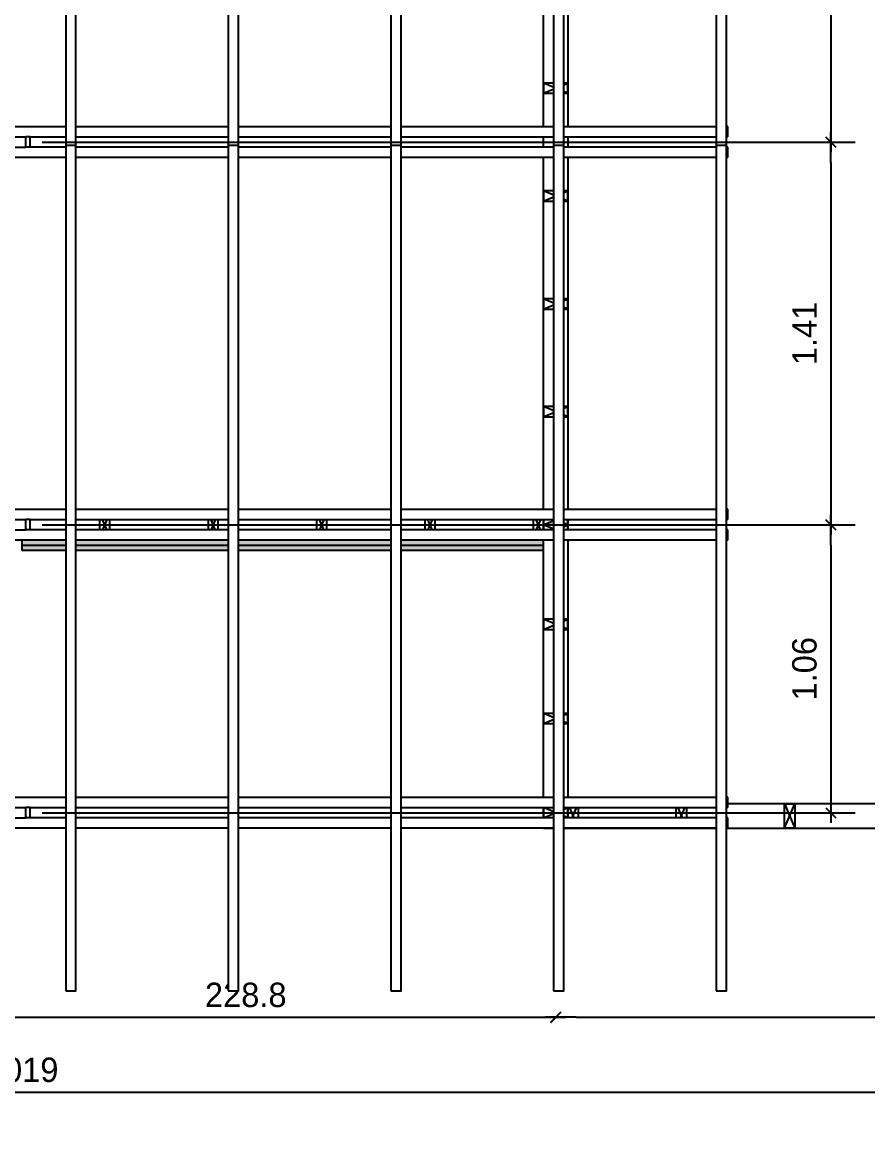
# Model space of a CAD drawing. Header units: millimetres. Extents: x 19458 to 19711, y 4351 to 4752.
# Drawn here: x 19490.369 to 19493.489, y 4514.672 to 4518.768 of the extents above; entities that cross this region are included whole.
import ezdxf

# ---------------------------------------------------------------- set-up
doc = ezdxf.new("R2010")
doc.units = ezdxf.units.MM
doc.set_wipeout_variables(frame=1)
for name, color, linetype in [('0 @ 0.5', 7, 'Continuous'), ('ALFAJIAS', 3, 'Continuous'), ('BOTAGUAS', 8, 'Continuous'), ('CLAVADORES', 1, 'Continuous'), ('cotas', 1, 'Continuous'), ('cotas @ 500', 1, 'Continuous'), ('PANELES PARED', 8, 'Continuous')]:
    doc.layers.add(name, color=color, linetype=linetype)
doc.styles.add('century gothic', font='GOTHIC.TTF')
doc.styles.add('COTAS SMC', font='GOTHIC.TTF')
doc.dimstyles.new('ANOTATIVE 100 SMCONSTRUCCIONES', dxfattribs={"dimscale": 0, "dimtxt": 0.18, "dimasz": 0.15, "dimexe": 0.18, "dimexo": 0.09, "dimgap": 0.1, "dimtad": 1, "dimzin": 0, "dimdsep": 46, "dimtxsty": 'century gothic', "dimblk1": 'FLECHA1', "dimblk2": 'FLECHA1', "dimsah": 1, "dimcen": 0.18, "dimdle": 0.075, "dimclrd": 1, "dimclre": 1, "dimclrt": 2, "dimaunit": 1, "dimadec": 0, "dimazin": 0, "dimtfac": 0.7499999999999999, "dimtix": 1, "dimtmove": 2, "dimatfit": 3, "dimfxl": 0.09, "dimtvp": 1.5, "dimtfill": 1, "dimtolj": 1, "dimtzin": 0, "dimarcsym": 0})
doc.dimstyles.new('ANOTATIVE CM SMCONSTRUCCIONES', dxfattribs={"dimscale": 0, "dimtxt": 0.18, "dimasz": 0.15, "dimexe": 0.18, "dimexo": 0.18, "dimgap": 0.07, "dimtad": 1, "dimdec": 1, "dimlfac": 100, "dimdsep": 46, "dimtxsty": 'century gothic', "dimblk1": 'FLECHA1', "dimblk2": 'FLECHA1', "dimsah": 1, "dimcen": 0.18, "dimdle": 0.075, "dimclrd": 1, "dimclre": 1, "dimclrt": 2, "dimaunit": 1, "dimadec": 0, "dimazin": 2, "dimtfac": 0.7499999999999999, "dimtdec": 1, "dimtix": 1, "dimtmove": 2, "dimatfit": 3, "dimfxl": 0.09, "dimtvp": 1.5, "dimtfill": 1, "dimtolj": 1, "dimtzin": 0, "dimarcsym": 0})
doc.dimstyles.new('PIES SMCONSTRUCCIONES', dxfattribs={"dimscale": 0, "dimtxt": 0.18, "dimasz": 0.2, "dimexe": 0.18, "dimexo": 0, "dimgap": 0.1, "dimtad": 1, "dimdec": 0, "dimlfac": 39.3700787, "dimzin": 0, "dimdsep": 46, "dimlunit": 4, "dimtxsty": 'COTAS SMC', "dimblk1": 'FLECHA1', "dimblk2": 'FLECHA1', "dimsah": 1, "dimcen": 0.2, "dimdle": 0.075, "dimclrd": 1, "dimclre": 1, "dimclrt": 2, "dimaunit": 1, "dimadec": 0, "dimazin": 0, "dimtfac": 0.75, "dimtdec": 0, "dimtix": 1, "dimtmove": 2, "dimatfit": 3, "dimfxl": 0.09, "dimtvp": 1.5, "dimtfill": 1, "dimtolj": 1, "dimtzin": 0, "dimarcsym": 0})
pattern_1 = [(0, (31.14303433309414, 0.156), (0, 0.2), [0.04000000000000001, -0.16]), (8.9726, (31.14503433309414, 0.048), (1.200000005876015, 0.1999995251177433), [0.0384708, -3.8086058]), (5.710499999999999, (31.14303433309414, 0.06), (1.800000034755268, 0.1999971014400811), [0.0401996, -1.9697752]), (344.5779, (31.14303433309414, 0.12), (2.199999903889306, -0.599997467763363), [0.06016640000000001, -5.9564754]), (353.6599, (31.14703433309414, 0.186), (0.2000000632075727, 4.085989627061748e-07), [0.0362216, -1.7748552]), (345.0686, (31.15303433309414, 0.072), (0.7999999983166444, -0.1999996738791564), [0.0310484, -3.0737864]), (348.6901, (31.08303433309414, 0.188), (0.2000000583016778, 7.413252083865452e-08), [0.0815844, -0.9382194]), (5.710499999999999, (31.14503433309414, 0.03), (1.800000034755268, 0.1999971014400811), [0.0200998, -1.989875]), (0, (31.14303433309414, 0.114), (0, 0.2), [0.02, -0.18]), (0, (31.10303433309414, 0.138), (0, 0.2), [0.06, -0.14]), (11.3099, (31.14303433309414, 0.168), (0.7999999543300329, 0.1999994872092054), [0.020396, -0.9994078000000001]), (2.726300000000001, (31.12303433309414, 0.094), (4.000000058994694, 0.1999992035454403), [0.0420476, -4.162711600000001]), (352.4054, (31.13303433309414, 0.08800000000000001), (1.599999971597214, -0.1999987367102976), [0.0302654, -2.9962834]), (0, (31.12303433309414, 0.012), (0, 0.2), [0.04000000000000001, -0.16]), (358.8309, (31.10303433309414, 0.002), (0.2000000366479377, 1.536034513610618e-07), [0.09802040000000001, -9.70402]), (0, (31.10303433309414, 0.152), (0, 0.2), [0.02, -0.18]), (0, (31.12303433309414, 0.168), (0, 0.2), [0.02, -0.18]), (0, (31.03303433309414, 0.186), (0, 0.2), [0.03, -0.17]), (350.5377, (31.08703433309414, 0.196), (0.2000000154436844, 7.752063945765109e-08), [0.06082759999999998, -1.155724799999999]), (0, (31.02303433309414, 0.196), (0, 0.2), [0.04000000000000001, -0.16]), (0, (31.00103433309414, 0.016), (0, 0.2), [0.022, -0.178]), (0, (31.10303433309414, 0.026), (0, 0.2), [0.02, -0.18]), (0, (31.00103433309414, 0.032), (0, 0.2), [0.042, -0.158]), (5.4403, (31.10303433309414, 0.044), (1.999999940230268, 0.1999989567139906), [0.04218999999999998, -4.176814399999997]), (0, (31.10503433309414, 0.06), (0, 0.2), [0.03800000000000001, -0.162]), (0, (31.00103433309414, 0.064), (0, 0.2), [0.022, -0.178]), (358.8309, (31.02503433309414, 0.096), (0.2000000366479377, 1.536034513610618e-07), [0.09802040000000001, -9.70402]), (0, (31.04303433309414, 0.114), (0, 0.2), [0.02, -0.18]), (0, (31.02303433309414, 0.12), (0, 0.2), [0.02, -0.18]), (0, (31.10303433309414, 0.12), (0, 0.2), [0.04000000000000001, -0.16]), (0, (31.06303433309414, 0.124), (0, 0.2), [0.02, -0.18]), (0, (31.02303433309414, 0.148), (0, 0.2), [0.04000000000000001, -0.16]), (19.6538, (31.07703433309414, 0.064), (2.200000050424423, 0.7999989149399482), [0.0297322, -2.9434812]), (11.3099, (31.04303433309414, 0.12), (0.7999999543300329, 0.1999994872092054), [0.020396, -0.9994078000000001]), (11.3099, (31.12303433309414, 0.11), (0.7999999543300329, 0.1999994872092054), [0.020396, -0.9994078000000001]), (5.710499999999999, (31.06303433309414, 0.186), (1.800000034755268, 0.1999971014400811), [0.0200998, -1.989875]), (349.6952, (31.00103433309414, 0.2), (1.19999999539557, -0.1999989393302705), [0.0223606, -2.213707]), (348.6901, (31.02303433309414, 0.016), (0.2000000583016778, 7.413252083865452e-08), [0.020396, -0.9994078000000001]), (90, (31.04303433309414, 0.012), (-0.2, 1.224646799147353e-17), [0, -0.2]), (346.6076, (31.00103433309414, 0.124), (3.400000044993809, -0.7999939065965311), [0.04317399999999997, -4.274230799999997]), (11.3099, (31.12303433309414, 0.152), (0.7999999543300329, 0.1999994872092054), [0.020396, -0.9994078000000001]), (10.3048, (31.12303433309414, 0.026), (0.9999999576061548, 0.1999992088681574), [0.0223606, -2.213707]), (348.6901, (31.06303433309414, 0.114), (0.2000000583016778, 7.413252083865452e-08), [0.020396, -0.9994078000000001]), (348.6901, (31.08303433309414, 0.124), (0.2000000583016778, 7.413252083865452e-08), [0.020396, -0.9994078000000001]), (341.5651, (31.00103433309414, 0.104), (0.1999999582471591, 2.336696655391713e-07), [0.02529820000000001, -0.6071572000000001]), (345.9638, (31.02303433309414, 0.172), (0.1999999211458298, 2.48745877401424e-07), [0.0824622, -0.7421588000000001]), (343.3008, (31.06303433309414, 0.186), (1.399999991533441, -0.3999987464096421), [0.06264180000000001, -2.025419]), (0, (31.06303433309414, 0.196), (0, 0.2), [0.024, -0.176]), (345.9638, (31.04303433309414, 0.032), (0.1999999211458298, 2.48745877401424e-07), [0.0824622, -0.7421588000000001]), (345.9638, (31.02303433309414, 0.04600000000000001), (0.1999999211458298, 2.48745877401424e-07), [0.0824622, -0.7421588000000001]), (345.9638, (31.02303433309414, 0.064), (0.1999999211458298, 2.48745877401424e-07), [0.0824622, -0.7421588000000001]), (349.6952, (31.00103433309414, 0.152), (1.19999999539557, -0.1999989393302705), [0.0223606, -2.213707]), (345.9638, (31.06303433309414, 0.148), (0.1999999211458298, 2.48745877401424e-07), [0.041231, -0.78339]), (349.6952, (31.00103433309414, 0.08800000000000001), (1.19999999539557, -0.1999989393302705), [0.0223606, -2.213707]), (357.6141, (31.10503433309414, 0.074), (0.1999999891848493, 2.452822411999623e-07), [0.04804159999999998, -4.756122999999997]), (349.6952, (31.08303433309414, 0.11), (1.19999999539557, -0.1999989393302705), [0.0223606, -2.213707]), (12.5288, (31.10503433309414, 0.106), (0.8000000956949306, 0.1999998607468065), [0.018439, -1.8254698]), (349.5626, (31.00103433309414, 0.07800000000000001), (2.199999936494009, -0.3999970687046518), [0.07727880000000001, -7.650591]), (351.8699, (31.07703433309414, 0.064), (0.1999998921841651, -4.835099234323792e-08), [0.0282842, -1.3859292]), (4.7636, (31.02303433309414, 0.084), (2.199999989954753, 0.1999982899233011), [0.04816639999999998, -2.360152399999998]), (0, (31.07103433309414, 0.08800000000000001), (0, 0.2), [0.062, -0.138]), (344.7449, (31.00103433309414, 0.178), (0.7999999424282382, -0.1999996642887572), [0.02280359999999999, -2.257547199999999]), (350.5377, (31.04303433309414, 0.012), (0.2000000154436844, 7.752063945765109e-08), [0.06082759999999998, -1.155724799999999]), (340.0169, (31.00103433309414, 0.05400000000000001), (0.599999976080897, -0.199999864879762), [0.0234094, -2.3175304]), (0, (31.16303433309414, 0.172), (0, 0.2), [0.01, -0.19]), (0, (31.16303433309414, 0.084), (0, 0.2), [0.02, -0.18]), (11.3099, (31.16303433309414, 0.012), (0.7999999543300329, 0.1999994872092054), [0.020396, -0.9994078000000001]), (0, (31.16503433309414, 0.032), (0, 0.2), [0.036, -0.164]), (343.3008, (31.16303433309414, 0.138), (1.399999991533441, -0.3999987464096421), [0.0208806, -2.0671802]), (348.0207, (31.16503433309414, 0.096), (3.79999992225112, -0.8002195416063549), [0.0368014, -6.7101288]), (90, (31.16303433309414, 0.012), (-0.2, 1.224646799147353e-17), [0, -0.2]), (0, (31.18303433309414, 0.016), (0, 0.2), [0.018, -0.182]), (0, (31.18303433309414, 0.05400000000000001), (0, 0.2), [0.018, -0.182]), (0, (31.18303433309414, 0.064), (0, 0.2), [0.018, -0.182]), (336.0376, (31.18303433309414, 0.132), (1.40000000548613, -0.5999973303432905), [0.0196978, -1.9500724]), (348.5163, (31.18303433309414, 0.156), (0.9999999967737594, -0.2000310941213914), [0.0183676, -13.043105]), (341.5651, (31.18303433309414, 0.084), (0.1999999582471591, 2.336696655391713e-07), [0.0189736, -0.6134816000000001]), (347.4712, (31.18303433309414, 0.182), (1.000000064081819, -0.1999999206089786), [0.01843899999999999, -1.825469799999999])]

# ---------------------------------------------------------------- blocks, each defined once
blk = doc.blocks.new('FLECHA1')
at = {"color": 4}
blk.add_line((-0.2461764230280465, -0.2480808452037593), (0.2480808452037602, 0.25), dxfattribs=at)
at = {"color": 1}
blk.add_line((-1, 0), (0.4961616904075186, 0), dxfattribs=at)
blk = doc.blocks.new('*D509')
at = {"layer": 'cotas', "color": 1, "lineweight": -2, "transparency": 16777216}
for p, q in [((19614.32603827352, 4625.844823780141), (19614.32603827352, 4700.844823780141)), ((19570.98360808013, 4550.844823780141), (19524.32603827352, 4550.844823780141)), ((19614.32603827352, 4548.429823780133), (19614.32603827352, 4550.844823780141)), ((19570.53385970888, 4548.429823780133), (19524.32603827352, 4548.429823780133)), ((19614.32603827352, 4473.429823780133), (19614.32603827352, 4398.429823780133))]:
    blk.add_line(p, q, dxfattribs=at)
at = {"layer": 'Defpoints', "color": 0, "transparency": 16777216}
for p in [(19614.32603827352, 4550.844823780141), (19615.98360808013, 4550.844823780141), (19615.53385970888, 4548.429823780133)]:
    blk.add_point(p, dxfattribs=at)
at = {"layer": 'cotas', "color": 1, "lineweight": -2, "transparency": 16777216, "xscale": 75, "yscale": 75, "zscale": 75}
for p, rotation in [((19614.32603827352, 4550.844823780141), 270), ((19614.32603827352, 4548.429823780133), 90)]:
    blk.add_blockref('FLECHA1', p, dxfattribs=dict(at, rotation=rotation))
at = {"layer": 'cotas', "color": 2, "transparency": 16777216, "insert": (19517.33759503763, 4549.637323780141), "char_height": 90, "attachment_point": 5, "rotation": 90, "style": 'century gothic', "bg_fill": 3, "box_fill_scale": 1.1, "bg_fill_color": 256, "bg_fill_true_color": 13158600, "bg_fill_transparency": 0}
blk.add_mtext('\\A1;2.42', dxfattribs=at)
blk = doc.blocks.new('*D564')
at = {"layer": 'cotas', "color": 1, "lineweight": -2, "transparency": 16777216}
for p, q in [((19620.01280604143, 4651.753346359425), (19620.01280604143, 4751.753346359425)), ((19620.41684630451, 4551.753346359425), (19530.01280604143, 4551.753346359425)), ((19620.01280604143, 4550.533346359425), (19620.01280604143, 4551.753346359425)), ((19620.41684630451, 4550.533346359425), (19530.01280604143, 4550.533346359425)), ((19620.01280604143, 4450.533346359425), (19620.01280604143, 4350.533346359425))]:
    blk.add_line(p, q, dxfattribs=at)
at = {"layer": 'Defpoints', "color": 0, "transparency": 16777216}
for p in [(19620.01280604143, 4551.753346359425), (19620.41684630451, 4551.753346359425), (19620.41684630451, 4550.533346359425)]:
    blk.add_point(p, dxfattribs=at)
at = {"layer": 'cotas', "color": 1, "lineweight": -2, "transparency": 16777216, "xscale": 100, "yscale": 100, "zscale": 100}
for p, rotation in [((19620.01280604143, 4551.753346359425), 270), ((19620.01280604143, 4550.533346359425), 90)]:
    blk.add_blockref('FLECHA1', p, dxfattribs=dict(at, rotation=rotation))
at = {"layer": 'cotas', "color": 2, "transparency": 16777216, "insert": (19523.88092296869, 4551.143346359429), "char_height": 90, "attachment_point": 5, "rotation": 90, "style": 'COTAS SMC', "bg_fill": 3, "box_fill_scale": 1.1, "bg_fill_color": 256, "bg_fill_true_color": 13158600, "bg_fill_transparency": 0}
blk.add_mtext("\\A1;4'", dxfattribs=at)
blk = doc.blocks.new('*D121')
at = {"color": 1, "lineweight": -2, "transparency": 16777216}
for p, q in [((19490.04979437508, 4515.099400270226), (19490.04979437508, 4515.004579614828)), ((19490.12479437508, 4515.094579614828), (19492.26230952074, 4515.094579614828))]:
    blk.add_line(p, q, dxfattribs=at)
at = {"layer": 'Defpoints', "color": 0, "transparency": 16777216}
for p in [(19490.04979437508, 4515.189400270227), (19492.33730952074, 4515.094579614828), (19492.33730952074, 4515.094579614828)]:
    blk.add_point(p, dxfattribs=at)
at = {"color": 1, "lineweight": -2, "transparency": 16777216, "xscale": 0.075, "yscale": 0.075, "zscale": 0.075, "rotation": 180}
blk.add_blockref('FLECHA1', (19490.04979437508, 4515.094579614828), dxfattribs=at)
at = {"color": 1, "lineweight": -2, "transparency": 16777216, "xscale": 0.075, "yscale": 0.075, "zscale": 0.075}
blk.add_blockref('FLECHA1', (19492.33730952074, 4515.094579614828), dxfattribs=at)
at = {"color": 2, "transparency": 16777216, "insert": (19491.19355194791, 4515.176843380974), "char_height": 0.09, "attachment_point": 5, "style": 'century gothic', "bg_fill": 3, "box_fill_scale": 1.1, "bg_fill_color": 256, "bg_fill_true_color": 13158600, "bg_fill_transparency": 0}
blk.add_mtext('\\A1;228.8', dxfattribs=at)
blk = doc.blocks.new('*D122')
at = {"color": 1, "lineweight": -2, "transparency": 16777216}
for p, q in [((19495.46350952074, 4515.116889106086), (19495.46350952074, 4515.004579614828)), ((19492.41230952074, 4515.094579614828), (19495.38850952074, 4515.094579614828))]:
    blk.add_line(p, q, dxfattribs=at)
at = {"layer": 'Defpoints', "color": 0, "transparency": 16777216}
for p in [(19495.46350952074, 4515.206889106086), (19492.33730952074, 4515.094579614828), (19495.46350952074, 4515.094579614828)]:
    blk.add_point(p, dxfattribs=at)
at = {"color": 1, "lineweight": -2, "transparency": 16777216, "xscale": 0.075, "yscale": 0.075, "zscale": 0.075, "rotation": 180}
blk.add_blockref('FLECHA1', (19492.33730952074, 4515.094579614828), dxfattribs=at)
at = {"color": 1, "lineweight": -2, "transparency": 16777216, "xscale": 0.075, "yscale": 0.075, "zscale": 0.075}
blk.add_blockref('FLECHA1', (19495.46350952074, 4515.094579614828), dxfattribs=at)
at = {"color": 2, "transparency": 16777216, "insert": (19493.90040952074, 4515.176843380974), "char_height": 0.09, "attachment_point": 5, "style": 'century gothic', "bg_fill": 3, "box_fill_scale": 1.1, "bg_fill_color": 256, "bg_fill_true_color": 13158600, "bg_fill_transparency": 0}
blk.add_mtext('\\A1;312.6', dxfattribs=at)
blk = doc.blocks.new('*D123')
at = {"color": 1, "lineweight": -2, "transparency": 16777216}
for p, q in [((19495.46350952074, 4515.149429924179), (19495.46350952074, 4514.727853443082)), ((19485.27360966317, 4515.089064441785), (19485.27360966317, 4514.727853443082)), ((19485.34860966318, 4514.817853443082), (19495.38850952074, 4514.817853443082))]:
    blk.add_line(p, q, dxfattribs=at)
at = {"layer": 'Defpoints', "color": 0, "transparency": 16777216}
for p in [(19495.46350952074, 4515.23942992418), (19485.27360966317, 4515.179064441785), (19495.46350952074, 4514.817853443082)]:
    blk.add_point(p, dxfattribs=at)
at = {"color": 1, "lineweight": -2, "transparency": 16777216, "xscale": 0.075, "yscale": 0.075, "zscale": 0.075, "rotation": 180}
blk.add_blockref('FLECHA1', (19485.27360966317, 4514.817853443082), dxfattribs=at)
at = {"color": 1, "lineweight": -2, "transparency": 16777216, "xscale": 0.075, "yscale": 0.075, "zscale": 0.075}
blk.add_blockref('FLECHA1', (19495.46350952074, 4514.817853443082), dxfattribs=at)
at = {"color": 2, "transparency": 16777216, "insert": (19490.36855959196, 4514.900117209228), "char_height": 0.09, "attachment_point": 5, "style": 'century gothic', "bg_fill": 3, "box_fill_scale": 1.1, "bg_fill_color": 256, "bg_fill_true_color": 13158600, "bg_fill_transparency": 0}
blk.add_mtext('\\A1;1019', dxfattribs=at)
blk = doc.blocks.new('B08')
blk.add_wipeout([(19476.21083919416, 4516.817530782436), (19476.210839194166, 4516.957530782435), (19474.28708926541, 4516.957530782435), (19474.28708926541, 4516.817530782436)]).dxf.layer = 'BOTAGUAS'
at = {"layer": 'BOTAGUAS'}
h = blk.add_hatch(dxfattribs=at)
h.set_pattern_fill('MADERA_03', color=250, scale=0.2, pattern_type=2)
h.set_pattern_definition(pattern_1)
h.paths.add_polyline_path([(19476.21083919415, 4516.817530782436), (19476.21083919416, 4516.957530782435), (19474.28708926541, 4516.957530782435), (19474.28708926541, 4516.817530782436)])
blk.add_line((19476.21083919415, 4516.837530782436), (19474.28708926541, 4516.837530782436), dxfattribs=at)
blk.add_lwpolyline([(19476.21083919415, 4516.817530782436), (19476.21083919416, 4516.957530782435), (19474.28708926541, 4516.957530782435), (19474.28708926541, 4516.817530782436)], close=True, dxfattribs=at)
blk = doc.blocks.new('PZ1')
at = {"layer": 'PANELES PARED'}
for p, q in [((19503.98628788956, 4507.84946033416), (19504.02428788956, 4507.759460334159)), ((19503.98628788956, 4507.759460334159), (19504.02428788956, 4507.84946033416))]:
    blk.add_line(p, q, dxfattribs=at)
blk.add_lwpolyline([(19503.98628788956, 4507.759460334159), (19504.02428788956, 4507.759460334159), (19504.02428788956, 4507.84946033416), (19503.98628788956, 4507.84946033416)], close=True, dxfattribs=at)
blk = doc.blocks.new('NJMH')
blk.add_wipeout([(19505.592402477072, 4524.607730853909), (19508.82900652229, 4524.607730853903), (19508.82900652229, 4524.517730853903), (19505.592402477072, 4524.517730853909)]).dxf.layer = 'PANELES PARED'
at = {"layer": 'PANELES PARED'}
blk.add_line((19508.47958872643, 4524.517730853904), (19508.47958872643, 4524.607730853904), dxfattribs=at)
blk.add_lwpolyline([(19505.59240247707, 4524.607730853909), (19508.82900652229, 4524.607730853903), (19508.82900652229, 4524.517730853903), (19505.59240247707, 4524.517730853909)], close=True, dxfattribs=at)
for p in [(1.606114587506454, 16.7582705197492), (2.006114587446064, 16.7582705197492), (2.406114587443881, 16.7582705197492), (2.806114587445336, 16.7582705197492), (3.206114587446791, 16.7582705197492), (3.606114587448246, 16.7582705197492)]:
    blk.add_blockref('PZ1', p)
blk = doc.blocks.new('20')
blk.add_wipeout([(19522.83618437958, 4517.822053473892), (19525.661197900503, 4517.822053473894), (19525.661197900503, 4517.732053473893), (19522.83618437958, 4517.732053473892)]).dxf.layer = 'PANELES PARED'
at = {"layer": 'PANELES PARED'}
blk.add_lwpolyline([(19522.83618437958, 4517.822053473892), (19525.6611979005, 4517.822053473893), (19525.6611979005, 4517.732053473893), (19522.83618437958, 4517.732053473892)], close=True, dxfattribs=at)
for p in [(18.84989649001363, 9.972593139732453), (19.24803934715601, 9.972593139732453), (19.64618220429838, 9.972593139732453), (20.04432506144076, 9.972593139732453), (20.44246791858313, 9.972593139732453), (20.84061077572551, 9.972593139732453), (21.23875363286788, 9.972593139732453), (21.63691001093321, 9.972593139733362)]:
    blk.add_blockref('PZ1', p)
blk = doc.blocks.new('NJM')
blk.add_wipeout([(19518.576761455857, 4524.98519534539), (19519.69674793494, 4524.985195345384), (19519.69674793494, 4524.895195345384), (19518.576761455857, 4524.89519534539)]).dxf.layer = 'PANELES PARED'
at = {"layer": 'PANELES PARED'}
blk.add_lwpolyline([(19518.57676145586, 4524.98519534539), (19519.69674793494, 4524.985195345384), (19519.69674793494, 4524.895195345384), (19518.57676145586, 4524.89519534539)], close=True, dxfattribs=at)
for p in [(14.5904735662989, 17.13573501123028), (14.62847356629936, 17.13573501123028), (14.97647356630114, 17.13573501123028), (15.32447356630291, 17.13573501123028), (15.6724600453781, 17.13573501123028)]:
    blk.add_blockref('PZ1', p)
blk = doc.blocks.new('B02')
blk.add_wipeout([(19443.98301116678, 4515.74254430337), (19444.123011166776, 4515.882544303369), (19445.64111116678, 4515.882544303369), (19445.64111116678, 4515.74254430337)]).dxf.layer = 'BOTAGUAS'
at = {"layer": 'BOTAGUAS'}
h = blk.add_hatch(dxfattribs=at)
h.set_pattern_fill('MADERA_03', color=250, scale=0.2, pattern_type=2)
h.set_pattern_definition(pattern_1)
h.paths.add_polyline_path([(19443.98301116678, 4515.74254430337), (19444.12301116678, 4515.882544303369), (19445.64111116678, 4515.882544303369), (19445.64111116678, 4515.74254430337)])
blk.add_line((19444.00301116678, 4515.76254430337), (19445.64111116678, 4515.76254430337), dxfattribs=at)
blk.add_lwpolyline([(19443.98301116678, 4515.74254430337), (19444.12301116678, 4515.882544303369), (19445.64111116678, 4515.882544303369), (19445.64111116678, 4515.74254430337)], close=True, dxfattribs=at)
blk = doc.blocks.new('B03')
blk.add_wipeout([(19447.24921116681, 4516.867530782403), (19447.299211166785, 4516.867530782403), (19447.29921116678, 4515.742544303372), (19447.15921116678, 4515.882544303371), (19447.159211166785, 4516.912530782434), (19447.2492111668, 4516.912530782416)]).dxf.layer = 'BOTAGUAS'
at = {"layer": 'BOTAGUAS'}
h = blk.add_hatch(dxfattribs=at)
h.set_pattern_fill('MADERA_03', color=250, scale=0.2, angle=90, pattern_type=2)
h.set_pattern_definition([(90, (12.6586610591175, 0.142), (-0.2, 1.224646799147353e-17), [0.04000000000000001, -0.16]), (98.9726, (12.7666610591175, 0.144), (-0.1999995251177432, 1.200000005876015), [0.0384708, -3.8086058]), (95.71049999999995, (12.7546610591175, 0.142), (-0.199997101440081, 1.800000034755268), [0.0401996, -1.9697752]), (74.5779, (12.6946610591175, 0.142), (0.5999974677633632, 2.199999903889306), [0.06016640000000001, -5.9564754]), (83.6599, (12.6286610591175, 0.146), (-4.085989626939283e-07, 0.2000000632075727), [0.0362216, -1.7748552]), (75.06859999999999, (12.7426610591175, 0.152), (0.1999996738791565, 0.7999999983166444), [0.0310484, -3.0737864]), (78.6901, (12.6266610591175, 0.08200000000000002), (-7.413252082640805e-08, 0.2000000583016778), [0.0815844, -0.9382194]), (95.71049999999995, (12.7846610591175, 0.144), (-0.199997101440081, 1.800000034755268), [0.0200998, -1.989875]), (90, (12.7006610591175, 0.142), (-0.2, 1.224646799147353e-17), [0.02, -0.18]), (90, (12.6766610591175, 0.102), (-0.2, 1.224646799147353e-17), [0.06, -0.14]), (101.3098999999999, (12.6466610591175, 0.142), (-0.1999994872092053, 0.7999999543300329), [0.020396, -0.9994078]), (92.72629999999995, (12.7206610591175, 0.122), (-0.19999920354544, 4.000000058994694), [0.0420476, -4.1627116]), (82.4054, (12.7266610591175, 0.132), (0.1999987367102977, 1.599999971597214), [0.0302654, -2.9962834]), (90, (12.8026610591175, 0.122), (-0.2, 1.224646799147353e-17), [0.04000000000000001, -0.16]), (88.8309, (12.8126610591175, 0.102), (-1.536034513488153e-07, 0.2000000366479377), [0.09802040000000001, -9.70402]), (90, (12.6626610591175, 0.102), (-0.2, 1.224646799147353e-17), [0.02, -0.18]), (90, (12.6466610591175, 0.122), (-0.2, 1.224646799147353e-17), [0.02, -0.18]), (90, (12.6286610591175, 0.03200000000000001), (-0.2, 1.224646799147353e-17), [0.03, -0.17]), (80.5377, (12.6186610591175, 0.08600000000000002), (-7.752063944540462e-08, 0.2000000154436844), [0.06082760000000001, -1.1557248]), (90, (12.6186610591175, 0.02200000000000001), (-0.2, 1.224646799147353e-17), [0.04000000000000001, -0.16]), (90, (12.7986610591175, 9.797174393178825e-19), (-0.2, 1.224646799147353e-17), [0.022, -0.178]), (90, (12.7886610591175, 0.102), (-0.2, 1.224646799147353e-17), [0.02, -0.18]), (90, (12.7826610591175, 1.959434878635765e-18), (-0.2, 1.224646799147353e-17), [0.042, -0.158]), (95.44029999999994, (12.7706610591175, 0.102), (-0.1999989567139905, 1.999999940230268), [0.04219, -4.1768144]), (90, (12.7546610591175, 0.104), (-0.2, 1.224646799147353e-17), [0.03800000000000001, -0.162]), (90, (12.7506610591175, 3.91886975727153e-18), (-0.2, 1.224646799147353e-17), [0.022, -0.178]), (88.8309, (12.7186610591175, 0.02400000000000001), (-1.536034513488153e-07, 0.2000000366479377), [0.09802040000000001, -9.70402]), (90, (12.7006610591175, 0.04200000000000001), (-0.2, 1.224646799147353e-17), [0.02, -0.18]), (90, (12.6946610591175, 0.02200000000000001), (-0.2, 1.224646799147353e-17), [0.02, -0.18]), (90, (12.6946610591175, 0.102), (-0.2, 1.224646799147353e-17), [0.04000000000000001, -0.16]), (90, (12.6906610591175, 0.06200000000000001), (-0.2, 1.224646799147353e-17), [0.02, -0.18]), (90, (12.6666610591175, 0.02200000000000001), (-0.2, 1.224646799147353e-17), [0.04000000000000001, -0.16]), (109.6538, (12.7506610591175, 0.07600000000000001), (-0.7999989149399481, 2.200000050424423), [0.0297322, -2.9434812]), (101.3098999999999, (12.6946610591175, 0.04200000000000001), (-0.1999994872092053, 0.7999999543300329), [0.020396, -0.9994078]), (101.3098999999999, (12.7046610591175, 0.122), (-0.1999994872092053, 0.7999999543300329), [0.020396, -0.9994078]), (95.71049999999995, (12.6286610591175, 0.06200000000000001), (-0.199997101440081, 1.800000034755268), [0.0200998, -1.989875]), (79.6952, (12.6146610591175, 1.224646799147353e-17), (0.1999989393302706, 1.19999999539557), [0.02236059999999999, -2.213706999999999]), (78.6901, (12.7986610591175, 0.022), (-7.413252082640805e-08, 0.2000000583016778), [0.020396, -0.9994078000000001]), (180, (12.8026610591175, 0.042), (-2.449293598294707e-17, -0.2), [0, -0.2]), (76.60759999999999, (12.6906610591175, 7.59281015471359e-18), (0.7999939065965314, 3.400000044993809), [0.043174, -4.274230800000001]), (101.3098999999999, (12.6626610591175, 0.122), (-0.1999994872092053, 0.7999999543300329), [0.020396, -0.9994078]), (100.3048, (12.7886610591175, 0.122), (-0.1999992088681573, 0.9999999576061548), [0.0223606, -2.213707]), (78.6901, (12.7006610591175, 0.06200000000000001), (-7.413252082640805e-08, 0.2000000583016778), [0.020396, -0.9994078000000001]), (78.6901, (12.6906610591175, 0.08200000000000002), (-7.413252082640805e-08, 0.2000000583016778), [0.020396, -0.9994078000000001]), (71.5651, (12.7106610591175, 6.368163355566237e-18), (-2.336696655269248e-07, 0.1999999582471591), [0.02529819999999999, -0.6071571999999996]), (75.96379999999999, (12.6426610591175, 0.02200000000000001), (-2.487458773891775e-07, 0.1999999211458298), [0.0824622, -0.7421588000000001]), (73.3008, (12.6286610591175, 0.06200000000000001), (0.3999987464096422, 1.399999991533441), [0.06264180000000001, -2.025419]), (90, (12.6186610591175, 0.06200000000000001), (-0.2, 1.224646799147353e-17), [0.024, -0.176]), (75.96379999999999, (12.7826610591175, 0.042), (-2.487458773891775e-07, 0.1999999211458298), [0.0824622, -0.7421588000000001]), (75.96379999999999, (12.7686610591175, 0.02200000000000001), (-2.487458773891775e-07, 0.1999999211458298), [0.0824622, -0.7421588000000001]), (75.96379999999999, (12.7506610591175, 0.02200000000000001), (-2.487458773891775e-07, 0.1999999211458298), [0.0824622, -0.7421588000000001]), (79.6952, (12.6626610591175, 9.307315673519885e-18), (0.1999989393302706, 1.19999999539557), [0.02236059999999999, -2.213706999999999]), (75.96379999999999, (12.6666610591175, 0.06200000000000001), (-2.487458773891775e-07, 0.1999999211458298), [0.041231, -0.78339]), (79.6952, (12.7266610591175, 5.388445916248355e-18), (0.1999989393302706, 1.19999999539557), [0.02236059999999999, -2.213706999999999]), (87.6141, (12.7406610591175, 0.104), (-2.452822411877158e-07, 0.1999999891848493), [0.04804159999999998, -4.756122999999997]), (79.6952, (12.7046610591175, 0.082), (0.1999989393302706, 1.19999999539557), [0.02236059999999999, -2.213706999999999]), (102.5287999999999, (12.7086610591175, 0.104), (-0.1999998607468065, 0.8000000956949306), [0.018439, -1.8254698]), (79.5626, (12.7366610591175, 4.776122516674678e-18), (0.3999970687046519, 2.199999936494009), [0.07727880000000001, -7.650591]), (81.86989999999999, (12.7506610591175, 0.07600000000000001), (4.835099235548439e-08, 0.1999998921841651), [0.0282842, -1.3859292]), (94.76359999999994, (12.7306610591175, 0.02200000000000001), (-0.1999982899233009, 2.199999989954753), [0.04816640000000001, -2.3601524]), (90, (12.7266610591175, 0.06999999999999999), (-0.2, 1.224646799147353e-17), [0.062, -0.138]), (74.7449, (12.6366610591175, 1.089935651241144e-17), (0.1999996642887572, 0.7999999424282382), [0.0228036, -2.2575472]), (80.5377, (12.8026610591175, 0.042), (-7.752063944540462e-08, 0.2000000154436844), [0.06082760000000001, -1.1557248]), (70.0169, (12.7606610591175, 3.306546357697854e-18), (0.199999864879762, 0.599999976080897), [0.0234094, -2.3175304]), (90, (12.6426610591175, 0.162), (-0.2, 1.224646799147353e-17), [0.01, -0.19]), (90, (12.7306610591175, 0.162), (-0.2, 1.224646799147353e-17), [0.02, -0.18]), (101.3098999999999, (12.8026610591175, 0.162), (-0.1999994872092053, 0.7999999543300329), [0.020396, -0.9994078]), (90, (12.7826610591175, 0.164), (-0.2, 1.224646799147353e-17), [0.036, -0.164]), (73.3008, (12.6766610591175, 0.162), (0.3999987464096422, 1.399999991533441), [0.0208806, -2.0671802]), (78.0207, (12.7186610591175, 0.164), (0.8002195416063551, 3.79999992225112), [0.0368014, -6.7101288]), (180, (12.8026610591175, 0.162), (-2.449293598294707e-17, -0.2), [0, -0.2]), (90, (12.7986610591175, 0.182), (-0.2, 1.224646799147353e-17), [0.018, -0.182]), (90, (12.7606610591175, 0.182), (-0.2, 1.224646799147353e-17), [0.018, -0.182]), (90, (12.7506610591175, 0.182), (-0.2, 1.224646799147353e-17), [0.018, -0.182]), (66.03760000000001, (12.6826610591175, 0.182), (0.5999973303432906, 1.40000000548613), [0.0196978, -1.9500724]), (78.5163, (12.6586610591175, 0.182), (0.2000310941213914, 0.9999999967737594), [0.0183676, -13.043105]), (71.5651, (12.7306610591175, 0.182), (-2.336696655269248e-07, 0.1999999582471591), [0.01897359999999999, -0.6134815999999996]), (77.47120000000001, (12.6326610591175, 0.182), (0.1999999206089787, 1.000000064081819), [0.018439, -1.8254698])])
h.paths.add_polyline_path([(19447.24921116681, 4516.867530782403), (19447.29921116678, 4516.867530782403), (19447.29921116678, 4515.742544303372), (19447.15921116678, 4515.882544303371), (19447.15921116679, 4516.912530782434), (19447.2492111668, 4516.912530782416)])
blk.add_line((19447.27921116678, 4515.762544303372), (19447.27921116678, 4516.867530782403), dxfattribs=at)
blk.add_lwpolyline([(19447.24921116681, 4516.867530782403), (19447.29921116678, 4516.867530782403), (19447.29921116678, 4515.742544303372), (19447.15921116678, 4515.882544303371), (19447.15921116679, 4516.912530782434), (19447.2492111668, 4516.912530782416)], close=True, dxfattribs=at)
blk = doc.blocks.new('MJKU')
blk.add_wipeout([(19510.8290065223, 4524.607730853909), (19513.456774976785, 4524.607730853903), (19513.456774976785, 4524.517730853903), (19510.8290065223, 4524.517730853909)]).dxf.layer = 'PANELES PARED'
at = {"layer": 'PANELES PARED'}
blk.add_line((19513.10735718091, 4524.517730853904), (19513.10735718091, 4524.607730853904), dxfattribs=at)
blk.add_lwpolyline([(19510.8290065223, 4524.607730853909), (19513.45677497678, 4524.607730853903), (19513.45677497678, 4524.517730853903), (19510.8290065223, 4524.517730853909)], close=True, dxfattribs=at)
for p in [(6.842718632735341, 16.7582705197492), (7.242718632674951, 16.7582705197492), (7.642718632672768, 16.7582705197492), (8.042718632674223, 16.7582705197492), (8.442718632675678, 16.7582705197492), (8.842718632677133, 16.7582705197492)]:
    blk.add_blockref('PZ1', p)
blk = doc.blocks.new('RF01')
blk.add_wipeout([(19520.07550641353, 4524.9270703856955), (19520.07550641353, 4524.889070385696), (19521.283509758076, 4524.889070385696), (19521.283509758076, 4524.9270703856955)]).dxf.layer = 'ALFAJIAS'
for points in [[(19515.51467884457, 4524.965070385697), (19515.51467884457, 4524.927070385696), (19523.858565893475, 4524.927070385696), (19523.858565893475, 4524.965070385697)], [(19515.51467884457, 4524.889070385695), (19515.51467884457, 4524.851070385695), (19523.858565893475, 4524.851070385695), (19523.858565893475, 4524.889070385695)]]:
    blk.add_wipeout(points).dxf.layer = 'ALFAJIAS'
at = {"layer": 'ALFAJIAS'}
for p, q in [((19520.67193570893, 4524.965070385696), (19523.85315705286, 4524.965070385696)), ((19523.85315705286, 4524.965070385696), (19523.85315705286, 4524.927070385696)), ((19523.85856589348, 4524.965070385696), (19523.85315705286, 4524.965070385696)), ((19523.85856589348, 4524.927070385696), (19523.85856589348, 4524.965070385696)), ((19520.67193570893, 4524.927070385696), (19521.26836500433, 4524.927070385696)), ((19521.28350975807, 4524.927070385696), (19521.26836500433, 4524.927070385696)), ((19521.26836500433, 4524.889070385696), (19521.26836500433, 4524.927070385696)), ((19521.28350975807, 4524.889070385696), (19521.28350975807, 4524.927070385696)), ((19521.28350975807, 4524.927070385696), (19523.85315705286, 4524.927070385696)), ((19523.85856589348, 4524.927070385696), (19523.85315705286, 4524.927070385696)), ((19520.67193570893, 4524.889070385696), (19521.26836500433, 4524.889070385696)), ((19521.28350975807, 4524.889070385696), (19521.26836500433, 4524.889070385696)), ((19523.85315705286, 4524.889070385696), (19521.28350975807, 4524.889070385696)), ((19523.85315705286, 4524.889070385696), (19523.85315705286, 4524.851070385695)), ((19523.85856589348, 4524.889070385696), (19523.85315705286, 4524.889070385696)), ((19523.85856589348, 4524.851070385695), (19523.85856589348, 4524.889070385696)), ((19523.85315705286, 4524.851070385695), (19520.67193570893, 4524.851070385695)), ((19523.85856589348, 4524.851070385695), (19523.85315705286, 4524.851070385695))]:
    blk.add_line(p, q, dxfattribs=at)
blk = doc.blocks.new('CL01')
blk.add_wipeout([(19500.36027307072, 4517.080956105992), (19500.39827307072, 4517.080956105992), (19500.39827307072, 4520.202356114971), (19500.36027307072, 4520.202356114971)]).dxf.layer = 'CLAVADORES'
at = {"layer": 'CLAVADORES'}
blk.add_lwpolyline([(19500.36027307072, 4517.080956105992), (19500.39827307072, 4517.080956105992), (19500.39827307072, 4520.202356114971), (19500.36027307072, 4520.202356114971)], close=True, dxfattribs=at)
blk = doc.blocks.new('CL02')
blk.add_wipeout([(19499.37803008651, 4518.313944602296), (19499.41603008651, 4518.313944602296), (19499.41603008651, 4519.699544303367), (19499.37803008651, 4519.699544303367)]).dxf.layer = 'CLAVADORES'
at = {"layer": 'CLAVADORES'}
blk.add_lwpolyline([(19499.37803008651, 4518.313944602296), (19499.41603008651, 4518.313944602296), (19499.41603008651, 4519.699544303367), (19499.37803008651, 4519.699544303367)], close=True, dxfattribs=at)
blk = doc.blocks.new('*D784')
at = {"color": 1, "lineweight": -2, "transparency": 16777216}
for p, q in [((19490.44244057668, 4519.737544303367), (19493.44302853122, 4519.737544303367)), ((19493.35302853122, 4519.662544303367), (19493.35302853122, 4518.400037542907)), ((19490.44244057668, 4518.325037542907), (19493.44302853122, 4518.325037542907))]:
    blk.add_line(p, q, dxfattribs=at)
at = {"layer": 'Defpoints', "color": 0, "transparency": 16777216}
for p in [(19490.39744057669, 4519.737544303367), (19490.39744057669, 4518.325037542907), (19493.35302853122, 4518.325037542907)]:
    blk.add_point(p, dxfattribs=at)
at = {"color": 1, "lineweight": -2, "transparency": 16777216, "xscale": 0.075, "yscale": 0.075, "zscale": 0.075}
for p, rotation in [((19493.35302853122, 4519.737544303367), 90), ((19493.35302853122, 4518.325037542907), 270)]:
    blk.add_blockref('FLECHA1', p, dxfattribs=dict(at, rotation=rotation))
at = {"color": 2, "transparency": 16777216, "insert": (19493.25604008799, 4519.031290923141), "char_height": 0.09, "attachment_point": 5, "rotation": 90, "style": 'century gothic', "bg_fill": 3, "box_fill_scale": 1.1, "bg_fill_color": 256, "bg_fill_true_color": 13158600, "bg_fill_transparency": 0}
blk.add_mtext('\\A1;1.41', dxfattribs=at)
blk = doc.blocks.new('*D785')
at = {"color": 1, "lineweight": -2, "transparency": 16777216}
for p, q in [((19490.44244057668, 4518.325037542907), (19493.44302853122, 4518.325037542907)), ((19493.35302853122, 4518.250037542907), (19493.35302853122, 4516.987530782446)), ((19490.44244057668, 4516.912530782446), (19493.44302853122, 4516.912530782446))]:
    blk.add_line(p, q, dxfattribs=at)
at = {"layer": 'Defpoints', "color": 0, "transparency": 16777216}
for p in [(19490.39744057669, 4518.325037542907), (19490.39744057669, 4516.912530782446), (19493.35302853122, 4516.912530782446)]:
    blk.add_point(p, dxfattribs=at)
at = {"color": 1, "lineweight": -2, "transparency": 16777216, "xscale": 0.075, "yscale": 0.075, "zscale": 0.075}
for p, rotation in [((19493.35302853122, 4518.325037542907), 90), ((19493.35302853122, 4516.912530782446), 270)]:
    blk.add_blockref('FLECHA1', p, dxfattribs=dict(at, rotation=rotation))
at = {"color": 2, "transparency": 16777216, "insert": (19493.25604008799, 4517.618784162681), "char_height": 0.09, "attachment_point": 5, "rotation": 90, "style": 'century gothic', "bg_fill": 3, "box_fill_scale": 1.1, "bg_fill_color": 256, "bg_fill_true_color": 13158600, "bg_fill_transparency": 0}
blk.add_mtext('\\A1;1.41', dxfattribs=at)
blk = doc.blocks.new('*D786')
at = {"color": 1, "lineweight": -2, "transparency": 16777216}
for p, q in [((19490.44244057668, 4516.912530782446), (19493.44302853122, 4516.912530782446)), ((19493.35302853122, 4516.837530782446), (19493.35302853122, 4515.924544593318)), ((19490.44244057668, 4515.849544593319), (19493.44302853122, 4515.849544593319))]:
    blk.add_line(p, q, dxfattribs=at)
at = {"layer": 'Defpoints', "color": 0, "transparency": 16777216}
for p in [(19490.39744057669, 4516.912530782446), (19490.39744057669, 4515.849544593319), (19493.35302853122, 4515.849544593319)]:
    blk.add_point(p, dxfattribs=at)
at = {"color": 1, "lineweight": -2, "transparency": 16777216, "xscale": 0.075, "yscale": 0.075, "zscale": 0.075}
for p, rotation in [((19493.35302853122, 4516.912530782446), 90), ((19493.35302853122, 4515.849544593319), 270)]:
    blk.add_blockref('FLECHA1', p, dxfattribs=dict(at, rotation=rotation))
at = {"color": 2, "transparency": 16777216, "insert": (19493.25576476508, 4516.381037687886), "char_height": 0.09, "attachment_point": 5, "rotation": 90, "style": 'century gothic', "bg_fill": 3, "box_fill_scale": 1.1, "bg_fill_color": 256, "bg_fill_true_color": 13158600, "bg_fill_transparency": 0}
blk.add_mtext('\\A1;1.06', dxfattribs=at)
blk = doc.blocks.new('*U796')
at = {"layer": 'cotas @ 500'}
dim = blk.add_linear_dim(base=(19614.32603827352, 4550.844823780141), p1=(19615.53385970888, 4548.429823780133), p2=(19615.98360808013, 4550.844823780141), angle=90, dimstyle='ANOTATIVE 100 SMCONSTRUCCIONES', override={"dimscale": 500, "dimtix": 1, "dimtofl": 1, "dimtmove": 1, "dimatfit": 1}, dxfattribs=at)
dim.commit()
dim.dimension.update_dxf_attribs({"geometry": '*D509', "text_midpoint": (19517.33759503763, 4549.637323780141)})
blk = doc.blocks.new('*U798')
at = {"layer": 'cotas @ 500'}
dim = blk.add_linear_dim(base=(19620.01280604143, 4551.753346359425), p1=(19620.41684630451, 4550.533346359425), p2=(19620.41684630451, 4551.753346359425), angle=90, dimstyle='PIES SMCONSTRUCCIONES', override={"dimscale": 500, "dimtix": 1, "dimtofl": 1, "dimtmove": 2, "dimatfit": 3}, dxfattribs=at)
dim.commit()
dim.dimension.update_dxf_attribs({"geometry": '*D564', "text_midpoint": (19523.88092296869, 4551.143346359429)})

msp = doc.modelspace()

# ---------------------------------------------------------------- block references
msp.add_blockref('B02', (48.25929874608119, -9.287141438107938e-07))

# ---------------------------------------------------------------- next in the draw order: block references
at = {"xscale": -1}
msp.add_blockref('B03', (38939.54152107968, -9.287077773478813e-07), dxfattribs=at)

# ---------------------------------------------------------------- next in the draw order: block references
at = {"layer": 'cotas'}
msp.add_blockref('*U796', (0, 0), dxfattribs=at)

# ---------------------------------------------------------------- next in the draw order: block references
msp.add_blockref('*U798', (0, 0), dxfattribs=at)

# ---------------------------------------------------------------- next in the draw order: block references
at = {"rotation": 90}
msp.add_blockref('20', (24010.11436299452, -15005.92365359671), dxfattribs=at)

# ---------------------------------------------------------------- next in the draw order: dimensions: what is measured, and where the dimension line sits
at = {"layer": '0 @ 0.5'}
dim = msp.add_linear_dim(base=(19492.33730952074, 4515.094579614828), p1=(19490.04979437508, 4515.189400270227), p2=(19492.33730952074, 4515.094579614828), dimstyle='ANOTATIVE CM SMCONSTRUCCIONES', override={"dimscale": 0.5, "dimtix": 1, "dimtofl": 1, "dimtmove": 2, "dimatfit": 3}, dxfattribs=at)
dim.commit()
dim.dimension.update_dxf_attribs({"geometry": '*D121', "text_midpoint": (19491.19355194791, 4515.176843380974)})

# ---------------------------------------------------------------- next in the draw order: block references
msp.add_blockref('RF01', (-30.88606918138612, -6.58303284278918))
at = {"xscale": -1}
msp.add_blockref('B08', (38966.57939917827, 1.690864337433595e-06), dxfattribs=at)

# ---------------------------------------------------------------- next in the draw order: dimensions: what is measured, and where the dimension line sits
at = {"layer": '0 @ 0.5'}
dim = msp.add_linear_dim(base=(19495.46350952074, 4515.094579614828), p1=(19492.33730952074, 4515.094579614828), p2=(19495.46350952074, 4515.206889106086), dimstyle='ANOTATIVE CM SMCONSTRUCCIONES', override={"dimscale": 0.5, "dimtix": 1, "dimtofl": 1, "dimtmove": 2, "dimatfit": 3}, dxfattribs=at)
dim.commit()
dim.dimension.update_dxf_attribs({"geometry": '*D122', "text_midpoint": (19493.90040952074, 4515.176843380974)})

# ---------------------------------------------------------------- next in the draw order: block references
at = {"rotation": 180}
msp.add_blockref('NJMH', (38997.8847119978, 9041.47526163634), dxfattribs=at)

# ---------------------------------------------------------------- next in the draw order: dimensions: what is measured, and where the dimension line sits
at = {"layer": '0 @ 0.5'}
dim = msp.add_linear_dim(base=(19495.46350952074, 4514.817853443082), p1=(19485.27360966317, 4515.179064441785), p2=(19495.46350952074, 4515.23942992418), dimstyle='ANOTATIVE CM SMCONSTRUCCIONES', override={"dimscale": 0.5, "dimtix": 1, "dimtofl": 1, "dimtmove": 2, "dimatfit": 3}, dxfattribs=at)
dim.commit()
dim.dimension.update_dxf_attribs({"geometry": '*D123', "text_midpoint": (19490.36855959196, 4514.900117209228)})

# ---------------------------------------------------------------- next in the draw order: block references
at = {"rotation": 89.99999999999999}
msp.add_blockref('NJM', (24017.27750525825, -15002.78421698646), dxfattribs=at)

# ---------------------------------------------------------------- next in the draw order: block references
msp.add_blockref('RF01', (-30.88606918138612, -7.995539603250108))
at = {"xscale": -1, "rotation": 180}
msp.add_blockref('MJKU', (-18.44669700149825, 9040.40027515729), dxfattribs=at)

# ---------------------------------------------------------------- next in the draw order: block references
msp.add_blockref('RF01', (-30.88606918138612, -9.058525792377623))

# ---------------------------------------------------------------- next in the draw order: block references
for p in [(-9.831185199236643, -1.888411512674793), (-9.231185199241736, -1.888411512674793), (-8.63118519924683, -1.888411512674793), (-8.031185199248284, -1.888411512674793), (-7.431185199246102, -1.888411512674793)]:
    msp.add_blockref('CL01', p)

# ---------------------------------------------------------------- next in the draw order: block references
for p in [(-8.848942215037823, 0), (-8.248942215032002, 0), (-7.648942215033458, 0), (-7.048942215031275, 0), (-6.448942215036368, 0)]:
    msp.add_blockref('CL02', p)

# ---------------------------------------------------------------- next in the draw order: dimensions: what is measured, and where the dimension line sits
at = {"layer": '0 @ 0.5'}
dim = msp.add_linear_dim(base=(19493.35302853122, 4518.325037542907), p1=(19490.39744057669, 4519.737544303367), p2=(19490.39744057669, 4518.325037542907), angle=90, dimstyle='ANOTATIVE 100 SMCONSTRUCCIONES', override={"dimscale": 0.5, "dimtix": 1, "dimtofl": 1, "dimtmove": 2, "dimatfit": 3}, dxfattribs=at)
dim.commit()
dim.dimension.update_dxf_attribs({"geometry": '*D784', "text_midpoint": (19493.25604008799, 4519.031290923141)})

# ---------------------------------------------------------------- next in the draw order: dimensions: what is measured, and where the dimension line sits
dim = msp.add_linear_dim(base=(19493.35302853122, 4516.912530782446), p1=(19490.39744057669, 4518.325037542907), p2=(19490.39744057669, 4516.912530782446), angle=90, dimstyle='ANOTATIVE 100 SMCONSTRUCCIONES', override={"dimscale": 0.5, "dimtix": 1, "dimtofl": 1, "dimtmove": 2, "dimatfit": 3}, dxfattribs=at)
dim.commit()
dim.dimension.update_dxf_attribs({"geometry": '*D785', "text_midpoint": (19493.25604008799, 4517.618784162681)})

# ---------------------------------------------------------------- next in the draw order: dimensions: what is measured, and where the dimension line sits
dim = msp.add_linear_dim(base=(19493.35302853122, 4515.849544593319), p1=(19490.39744057669, 4516.912530782446), p2=(19490.39744057669, 4515.849544593319), angle=90, dimstyle='ANOTATIVE 100 SMCONSTRUCCIONES', override={"dimscale": 0.5, "dimtix": 1, "dimtofl": 1, "dimtmove": 2, "dimatfit": 3}, dxfattribs=at)
dim.commit()
dim.dimension.update_dxf_attribs({"geometry": '*D786', "text_midpoint": (19493.25576476508, 4516.381037687886)})

doc.saveas('drawing.dxf')
